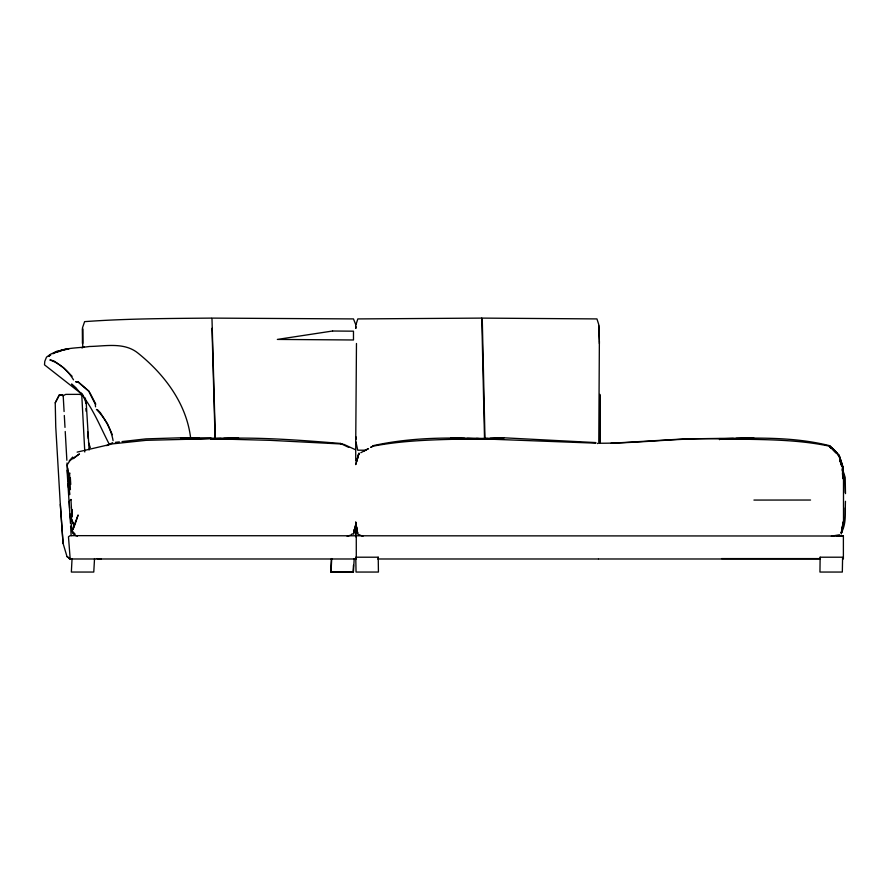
<?xml version="1.0" encoding="UTF-8"?>
<svg xmlns="http://www.w3.org/2000/svg" width="890" height="890" viewBox="0 0 890 890"><rect width="100%" height="100%" fill="white"/><g stroke="black" fill="none" stroke-linecap="round" stroke-linejoin="round"><path stroke-width="1.33" d="M355.655 536.648L355.666 527.247M82.759 347.678L82.57 328.71L82.547 343.685M477.641 438.815L503.74 437.791L595.822 442.586M845.467 501.304C844.91 511.728 846.724 523.075 841.439 532.565L843.509 522.041L843.509 508.023M72.335 516.834L72.201 509.514M373.132 445.668C407.064 438.169 442.174 437.179 476.795 438.603L503.762 438.904L477.185 438.325L451.007 438.904L477.118 438.815M477.974 438.347L477.963 439.004L487.464 438.436M355.755 439.493L356.467 343.495M72.057 558.553L71.356 572.048L93.773 572.048L94.54 558.553M331.38 558.553L330.668 572.048L353.085 572.048L353.475 565.295M331.725 558.586L331.013 572.081L353.43 572.081L354.209 558.586M356.323 522.819L353.742 533.967M719.532 439.682L719.398 438.414L684.032 438.926L610.885 443.276M841.328 533.967L843.231 521.829L841.172 533.154M353.719 532.354L354.231 529.695M353.875 532.554L355.155 525.812M353.719 532.42L354.209 529.906M841.439 532.554L843.509 522.041M841.451 532.854L843.698 522.041L843.687 507.745M63.19 395.727L65.715 394.381L79.544 394.37L81.769 395.026L84.795 451.998M356.879 460.887L358.692 454.178M358.648 453.933L355.711 464.613L359.059 453.055L356.512 460.831M356 324.561L357.825 318.92L481.434 318.108M74.76 525.3L78.12 514.976L72.079 530.885L75.105 534.134M72.546 529.461L72.079 530.885L74.348 526.591L69.887 514.687L67.039 470.198M71.356 499.524L70.266 500.169L70.644 499.457M69.587 473.747L69.865 473.113L69.153 473.046L68.764 473.747L69.587 473.747L70.399 489.723M69.198 558.453L70.655 559.076L67.017 556.595L63.056 543.367L60.309 504.43L55.747 426.855L55.236 402.825L59.407 394.815L63.19 395.694L64.091 411.536M55.236 402.825L59.396 394.815M69.209 460.953L72.724 457.037M73.325 458.628L79.444 453.922L70.165 460.364L67.173 464.892L68.986 484.672M50.53 355.066L48.383 356.401L50.63 355.099M52.888 353.786C63.769 347.345 77.241 348.313 89.434 346.488C105.699 346.177 124.111 342.016 137.828 352.996C164.517 374.378 186.822 403.882 190.716 438.77M364.266 450.918L368.549 448.571L360.817 452.721M370.685 447.403L372.821 446.224L370.652 447.403M597.446 443.587L598.024 443.22C638.464 443.52 678.658 437.702 719.131 438.792L719.398 438.904M106.7 445.656L112.685 442.653M347.178 536.392L351.539 534.779M81.724 347.756L84.194 346.9L81.925 347.567M57.594 351.939L61.455 350.827M64.024 350.082L69.164 348.591L62.311 349.904L53.734 353.063L57.383 351.183L50.741 354.109L46.502 357.146L44.789 361.296L44.5 364.833L81.969 394.226M351.661 534.134L353.475 533.689M77.118 452.131L112.54 443.876L145.982 440.339L210.307 438.714M831.36 536.169L839.537 534.779M373.021 446.19C407.186 439.593 442.141 439.682 476.795 438.714L476.795 438.347M115.355 442.352L119.36 441.896M122.03 441.585L146.049 438.87L180.826 437.791L210.296 438.347L180.859 438.904L210.296 438.347M490.179 438.325L503.74 437.791M221.109 438.436L211.764 438.781L270.148 440.339L340.358 443.932L344.03 444.444L355.477 449.728M223.791 438.336C262.706 437.224 301.666 440.283 340.447 443.431L341.782 444.01M238.476 437.791L211.753 438.592L238.509 438.904L211.753 438.358M719.765 438.815L733.36 438.414M736.075 438.325C767.291 437.691 799.131 438.025 829.547 445.668L838.981 455.613M753.741 437.791L719.765 438.637L753.741 438.904L719.765 438.447M60.331 394.815L63.09 395.46L60.153 394.815M366.001 450.207L357.736 450.207L355.978 442.019M753.93 500.069L810.545 500.035M836.455 536.014L843.386 536.014L843.386 558.987M721.545 558.597L819.846 558.597M71.467 558.987L356.289 558.987M377.716 558.987L598.08 558.987M598.492 558.987L819.868 558.987M211.364 318.108C169.111 318.486 126.769 318.564 84.617 321.635L82.514 327.743L82.536 343.406M719.765 438.759C756.378 439.816 793.535 438.581 829.547 446.19C845.111 455.992 843.92 476.573 843.687 492.749M477.974 438.714L595.822 443.164M180.826 437.791L199.583 438.314M451.019 437.791L464.591 438.325M467.295 438.436L476.795 438.803M95.564 406.83L95.23 404.06L88.655 391.122L78.12 382.11L75.795 381.732L78.721 382.288L89.178 391.4M96.988 558.62L101.137 558.987M76.128 381.754L78.721 382.288L76.518 381.788M49.74 359.983C59.652 363.031 68.263 371.052 73.525 379.852M77.452 536.114L75.127 535.391L72.535 533.166L69.887 514.687L74.348 526.591M50.686 359.927L54.468 361.262L63.557 367.77L72.09 376.27M69.12 558.453L70.655 559.076L67.028 556.595M362.92 536.392L357.602 533.967L355.7 521.829M340.447 443.431L348.735 447.392M62.222 394.971L63.09 395.46M71.167 516.122L71.634 516.823M96.432 409.422C104.753 417.766 111.083 429.002 113.086 440.661M76.529 388.73L71.567 384.035C89.99 399.788 98.267 423.217 109.192 444.088M80.489 392.479L82.47 394.359M97.444 409.656L100.348 412.715L107.456 423.718L112.329 434.709M829.547 445.668L835.944 453.01M356.078 526.09L357.758 533.154M829.447 446.546L830.948 448.304M834.497 450.996L834.842 451.586M89.812 392.601L95.809 404.227M70.154 558.62L68.474 536.803L70.132 535.647L843.386 536.014M82.915 394.949L86.219 402.825L89.134 450.017M355.711 324.561L353.475 318.92L211.965 318.108L215.369 439.36M88.488 442.452L90.324 447.626M838.97 455.424L842.663 466.493L843.509 479.143L842.507 466.471M841.762 466.037L839.671 459.607L841.706 465.837M842.374 468.741L845.2 477.485L845.5 493.627M839.548 458.728L841.807 466.093M356.189 525.979L357.491 532.554M356.49 526.724L357.48 532.854M842.352 469.709L843.008 475.093M842.43 469.764L843.041 475.127M67.696 468.14L69.631 494.695L69.053 485.962M842.329 468.63L843.509 479.132L843.486 507.556M87.643 431.65L88.232 438.548M70.343 477.752L70.755 484.438M842.43 472.779L842.607 475.327M70.989 500.224L71.89 516.133M60.331 504.43L63.068 543.367M842.697 466.449L843.509 479.143M64.314 415.497L64.992 427.389M65.226 431.494L66.861 460.252M67.017 462.989L68.029 480.789M68.185 483.526L68.419 487.631M69.198 501.326L69.587 508.19M69.898 513.697L70.444 523.331M70.599 526.079L71.144 535.713M85.384 398.019L85.663 403.292M85.93 408.566L86.074 411.213M598.759 325.529L599.37 341.482L598.792 442.019M599.37 341.482L598.759 324.561L596.945 318.92L482.247 318.108L485.005 439.36M211.998 328.321L215.091 438.592M355.911 436.745L355.978 439.493M481.768 318.108L484.527 439.36M599.871 394.348L599.971 442.642M599.871 394.949L599.916 442.152M355.722 440.483L355.733 460.909M355.8 525.912L355.8 536.648M599.37 341.76L599.37 343.495M356.278 535.647L356.289 557.552M820.135 557.207L819.946 572.048L842.329 572.048L842.596 557.207L820.135 557.207M210.986 438.014L211.019 439.415L210.986 438.014M332.582 331.013L277.346 339.424L353.486 339.98L353.475 331.18L332.582 331.013M378.228 557.207L355.766 557.207L356.045 572.048L378.428 572.048L378.228 557.207M834.208 450.707L829.558 446.224L834.208 450.707M839.159 455.424L834.753 450.696L839.493 456.203L839.159 455.424L842.441 465.882L843.587 478.664L842.641 465.948L839.159 455.424M355.844 328.188L355.711 325.529L355.844 328.232"/></g></svg>
